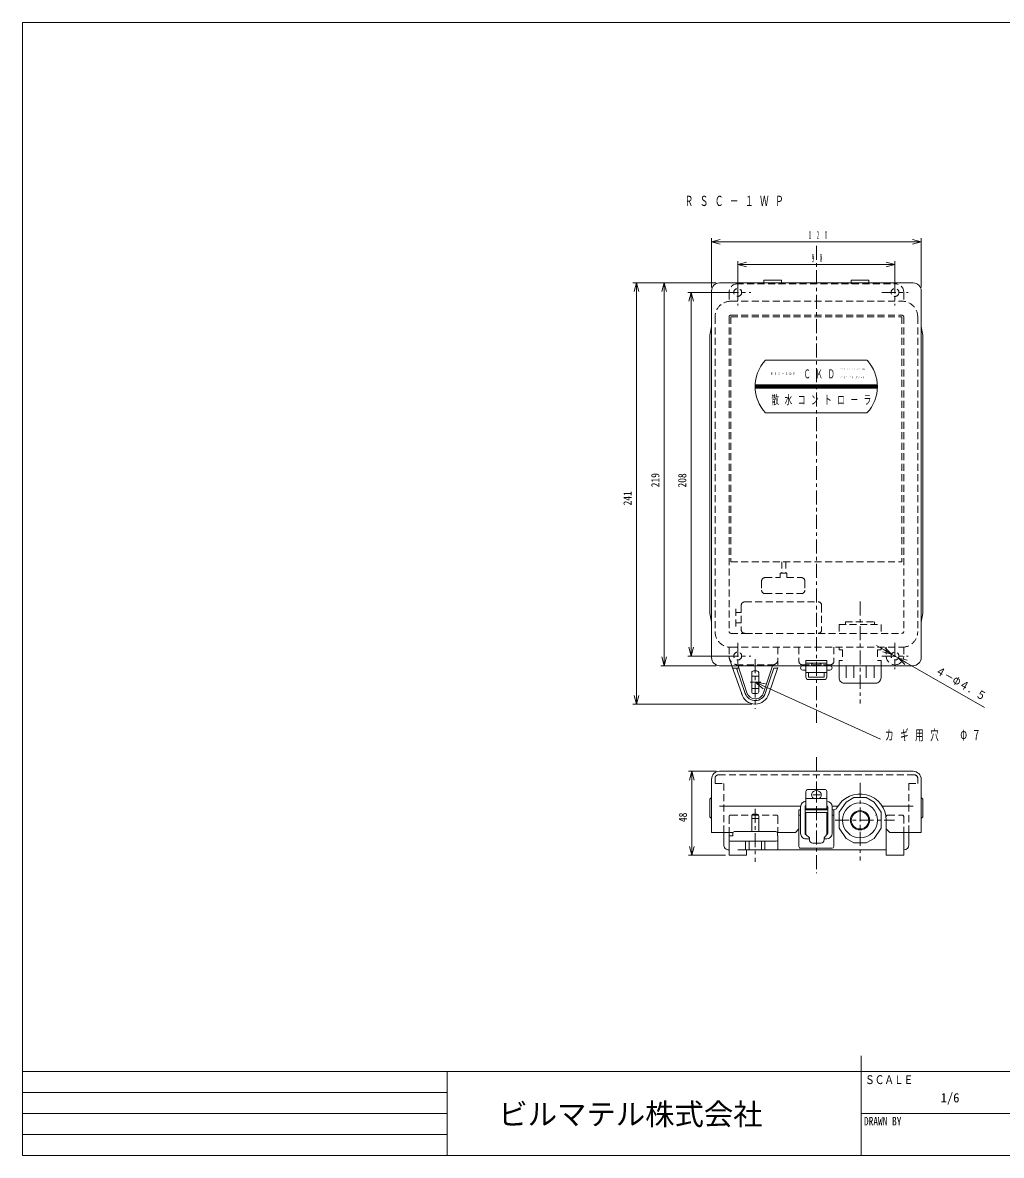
# Model space of a CAD drawing. Units: millimetres, scale not verified. Extents: x -477 to 483, y -324 to 324.
# Drawn here: x -477 to 84, y -324 to 324 of the extents above; entities that cross this region are included whole.
import ezdxf
from ezdxf.enums import TextEntityAlignment as Align

# ---------------------------------------------------------------- set-up
doc = ezdxf.new("R2010")
doc.units = ezdxf.units.MM
doc.header["$LTSCALE"] = 2
doc.linetypes.add('USER6', pattern=[3, 2, -1])
doc.linetypes.add('USER7', pattern=[7, 4, -1, 1, -1])
for name, color, linetype, lineweight in [('0-0_0', 7, 'Continuous', 18), ('0-1_AM_0', 7, 'Continuous', 18), ('0-2_AM_1', 4, 'Continuous', 18), ('0-6_AM_3', 6, 'USER6', 18), ('0-8_AM_5', 3, 'Continuous', 18), ('0-A_AM_7', 4, 'USER7', 18), ('1-3_AUX', 7, 'Continuous', 18)]:
    doc.layers.add(name, color=color, linetype=linetype, lineweight=lineweight)
doc.layers.add('0-9_AM_6', color=7, linetype='Continuous')
doc.layers.add('1-4_CMNT', color=7, linetype='Continuous')
doc.styles.add('ＭＳ ゴシック', font='')
doc.styles.get('ＭＳ ゴシック').set_extended_font_data('MS Gothic')

# ---------------------------------------------------------------- blocks, each defined once
blk = doc.blocks.new('_Open30')
at = {"layer": '0-8_AM_5'}
blk.add_line((0, 0), (-1, 0), dxfattribs=at)
blk.add_lwpolyline([(-1, 0.2679), (0, 0), (-1, -0.2679)], dxfattribs=at)

msp = doc.modelspace()

# ---------------------------------------------------------------- linework, layer by layer
at = {"layer": '0-0_0'}
msp.add_line((-57.366, -53.363), (-52.729, -57.17), dxfattribs=at)
msp.add_lwpolyline([(14.337, -85.864), (-57.366, -53.363), (-51.446, -54.341)], dxfattribs=at)
at = {"layer": '0-1_AM_0'}
for p, q in [((-82.366, 172.537), (-82.366, 200.682)), ((-77.366, 198.682), (32.634, 198.682)), ((37.634, 172.537), (37.634, 200.682)), ((-67.366, 171.637), (-67.366, 187.572)), ((-62.366, 185.572), (17.634, 185.572)), ((22.634, 171.637), (22.634, 187.572)), ((-79.766, 175.137), (-127.336, 175.137)), ((-79.766, 175.137), (-111.424, 175.137)), ((-77.766, 175.137), (33.034, 175.137)), ((-52.366, 176.637), (-52.366, 174.637)), ((-2.366, 176.637), (-2.366, 174.637)), ((-2.366, 176.637), (7.634, 176.637)), ((7.634, 176.637), (7.634, 174.637)), ((-125.336, 170.137), (-125.336, -60.863)), ((-109.424, 170.137), (-109.424, -38.863)), ((-69.366, 169.637), (-96.026, 169.637)), ((-82.366, 170.537), (-82.366, -39.263)), ((37.634, 170.537), (37.634, -39.263)), ((-94.026, 164.637), (-94.026, -33.363)), ((-83.366, 145.137), (-82.366, 150.137)), ((38.634, 145.137), (37.634, 150.137)), ((-83.366, 145.137), (-83.366, -13.863)), ((38.634, 145.137), (38.634, -13.863)), ((-51.43, 130.831), (6.57, 130.831)), ((-57.407, 116.831), (12.57, 116.831)), ((-57.407, 116.831), (12.548, 116.831)), ((-57.407, 116.731), (12.548, 116.731)), ((-57.407, 116.631), (12.548, 116.631)), ((-57.407, 116.531), (12.548, 116.531)), ((-57.407, 116.431), (12.548, 116.431)), ((-57.407, 116.331), (12.548, 116.331)), ((-57.407, 116.231), (12.548, 116.231)), ((-57.407, 116.131), (12.548, 116.131)), ((-57.407, 116.031), (12.548, 116.031)), ((-57.407, 115.931), (12.548, 115.931)), ((-57.407, 115.831), (12.548, 115.831)), ((-57.407, 115.731), (12.548, 115.731)), ((-57.407, 115.631), (12.548, 115.631)), ((-57.407, 115.531), (12.548, 115.531)), ((-57.407, 115.431), (12.548, 115.431)), ((-57.407, 115.331), (12.548, 115.331)), ((-57.407, 115.231), (12.548, 115.231)), ((-57.407, 115.131), (12.548, 115.131)), ((-57.407, 115.031), (12.548, 115.031)), ((-57.407, 114.931), (12.548, 114.931)), ((-57.407, 114.831), (12.548, 114.831)), ((-51.43, 100.831), (6.57, 100.831)), ((-41.29, 9.065), (-41.168, 9.065)), ((-83.366, -13.863), (-82.346, -18.965)), ((38.634, -13.863), (37.613, -18.965)), ((16.342, -34.761), (12.003, -32.277)), ((-69.366, -38.363), (-96.026, -38.363)), ((20.681, -37.245), (24.587, -39.481)), ((-79.766, -43.863), (-111.424, -43.863)), ((-77.766, -43.863), (33.034, -43.863)), ((-70.739, -43.863), (-64.917, -60.505)), ((-67.366, -43.363), (-62.119, -59.416)), ((-47.366, -43.363), (-52.614, -59.416)), ((-44.366, -44.929), (-49.815, -60.505)), ((-30.116, -43.863), (-14.616, -43.863)), ((-28.366, -40.863), (-16.366, -40.863)), ((-28.366, -40.863), (-28.366, -50.363)), ((-28.366, -42.363), (-16.366, -42.363)), ((-16.366, -40.863), (-16.366, -50.363)), ((-9.366, -43.863), (-9.366, -50.863)), ((-5.366, -43.863), (-5.366, -50.863)), ((-0.866, -43.863), (-0.866, -50.863)), ((6.134, -43.863), (6.134, -50.863)), ((10.634, -43.863), (10.634, -50.863)), ((14.634, -43.863), (14.634, -50.863)), ((28.926, -41.965), (73.906, -67.719)), ((-70.214, -45.363), (-68.096, -45.363)), ((-68.096, -45.363), (-63.03, -59.844)), ((-59.366, -47.863), (-59.366, -58.863)), ((-58.366, -46.863), (-56.366, -46.863)), ((-55.366, -47.863), (-55.366, -58.863)), ((-46.637, -45.363), (-51.703, -59.844)), ((-46.637, -45.363), (-44.518, -45.363)), ((-30.116, -46.363), (-28.366, -46.363)), ((-28.366, -47.863), (-16.366, -47.863)), ((-26.866, -47.863), (-26.866, -50.363)), ((-26.866, -50.363), (-17.866, -50.363)), ((-17.866, -47.863), (-17.866, -50.363)), ((-16.366, -46.363), (-14.616, -46.363)), ((-26.866, -51.863), (-17.866, -51.863)), ((-6.366, -53.863), (12.235, -53.863)), ((-58.366, -59.863), (-56.366, -59.863)), ((-59.366, -65.863), (-127.336, -65.863)), ((-79.766, -104.297), (-95.611, -104.297)), ((-93.611, -109.297), (-93.611, -147.297)), ((-82.366, -108.897), (-82.366, -139.297)), ((-77.766, -104.297), (33.034, -104.297)), ((37.634, -108.897), (37.634, -139.297)), ((-28.366, -115.797), (-28.366, -125.797)), ((-27.366, -114.797), (-17.366, -114.797)), ((-22.366, -115.791), (-22.366, -119.797)), ((-16.366, -115.797), (-16.366, -125.797)), ((-83.366, -120.297), (-82.366, -119.297)), ((-83.366, -120.297), (-83.366, -130.297)), ((-28.366, -119.797), (-16.366, -119.797)), ((-24.321, -117.797), (-20.218, -117.797)), ((-9.366, -127.678), (-5.36, -121.902)), ((-5.36, -121.902), (-0.849, -119.297)), ((-0.849, -119.297), (6.117, -119.297)), ((10.628, -121.902), (6.117, -119.297)), ((14.634, -127.678), (10.628, -121.902)), ((38.634, -120.297), (37.634, -119.297)), ((38.634, -120.297), (38.634, -130.297)), ((-58.366, -128.797), (-56.366, -128.797)), ((-32.366, -126.297), (-31.366, -126.297)), ((-32.366, -126.297), (-32.366, -137.297)), ((-32.366, -129.297), (-31.366, -129.297)), ((-31.366, -124.547), (-31.366, -139.897)), ((-28.866, -124.547), (-28.866, -139.897)), ((-28.866, -126.297), (-15.866, -126.297)), ((-28.366, -125.797), (-16.366, -125.797)), ((-28.366, -127.797), (-28.366, -140.397)), ((-28.366, -127.797), (-16.366, -127.797)), ((-16.366, -127.797), (-16.366, -140.397)), ((-15.866, -124.547), (-15.866, -139.897)), ((-13.366, -124.547), (-13.366, -139.897)), ((-13.366, -126.297), (-12.366, -126.297)), ((-13.366, -129.297), (-12.366, -129.297)), ((-12.366, -126.297), (-12.366, -147.297)), ((-9.366, -127.678), (-9.366, -136.916)), ((14.634, -127.678), (14.634, -136.916)), ((-83.366, -130.297), (-82.366, -131.297)), ((-59.366, -129.797), (-59.366, -138.797)), ((-55.366, -129.797), (-55.366, -138.797)), ((17.634, -132.297), (17.634, -152.297)), ((38.634, -130.297), (37.634, -131.297)), ((-82.366, -139.297), (-70.08, -139.297)), ((-75.366, -139.297), (-75.366, -146.297)), ((-72.366, -139.297), (-72.366, -152.297)), ((-72.366, -141.297), (-70.214, -141.297)), ((-70.214, -139.797), (-70.214, -141.297)), ((-69.214, -138.797), (-45.518, -138.797)), ((-44.652, -139.297), (-34.366, -139.297)), ((-44.518, -139.797), (-44.518, -141.297)), ((-44.518, -141.297), (-44.366, -141.297)), ((-44.366, -141.297), (-44.366, -149.297)), ((-34.366, -139.297), (-32.366, -137.297)), ((-32.366, -137.297), (-32.366, -147.297)), ((-26.366, -142.397), (-28.366, -140.397)), ((-26.366, -142.397), (-26.366, -143.397)), ((-17.866, -142.397), (-16.366, -140.397)), ((-17.866, -142.397), (-17.866, -143.397)), ((-9.366, -136.916), (-5.361, -142.693)), ((14.634, -136.916), (10.628, -142.693)), ((19.634, -139.297), (17.634, -137.297)), ((19.634, -139.297), (37.634, -139.297)), ((27.634, -139.297), (27.634, -152.297)), ((30.634, -139.297), (30.634, -146.297)), ((-71.366, -144.297), (-45.366, -144.297)), ((-62.866, -144.297), (-62.866, -149.297)), ((-60.866, -144.297), (-60.866, -149.297)), ((-53.866, -144.297), (-53.866, -149.297)), ((-51.866, -144.297), (-51.866, -149.297)), ((-31.366, -148.297), (-13.366, -148.297)), ((-28.366, -142.897), (-26.366, -142.897)), ((-24.366, -145.397), (-19.866, -145.397)), ((-16.366, -142.897), (-17.866, -142.897)), ((-5.361, -142.693), (-0.849, -145.297)), ((-0.849, -145.297), (6.117, -145.297)), ((10.628, -142.693), (6.117, -145.297)), ((-74.366, -152.297), (-95.611, -152.297)), ((-72.366, -152.297), (-62.366, -152.297)), ((-67.366, -149.297), (-14.366, -149.297)), ((-62.366, -149.297), (-62.366, -152.297)), ((-16.741, -149.297), (17.634, -149.297)), ((17.634, -152.297), (27.634, -152.297))]:
    msp.add_line(p, q, dxfattribs=at)
msp.add_lwpolyline([(-52.366, 176.637), (-42.366, 176.637), (-42.366, 174.637)], dxfattribs=at)
for radius in [5.5, 5]:
    msp.add_circle((2.634, -132.297), radius, dxfattribs=at)
for centre, radius, start, end in [((-77.766, 170.537), 4.6, 90, 180.00001), ((33.034, 170.537), 4.6, 0, 90), ((-35.43, 115.831), 22, 137.01411, 223.34176), ((-9.43, 115.831), 22, 316.65824, 42.98589), ((-77.766, -39.263), 4.6, 179.99999, 270), ((-30.116, -45.113), 1.25, 90, 270), ((-14.616, -45.113), 1.25, 0, 90), ((-14.616, -45.113), 1.25, 270, 0), ((33.034, -39.263), 4.6, 270, 0), ((-58.366, -47.863), 1, 90, 180.00001), ((-56.366, -47.863), 1, 0, 90), ((-26.866, -50.363), 1.5, 179.99999, 270), ((-17.866, -50.363), 1.5, 270, 0), ((-6.366, -50.863), 3, 179.99999, 270), ((11.634, -50.863), 3, 270, 0), ((-57.366, -57.863), 8, 194.10518, 344.61324), ((-57.366, -57.863), 6, 199.28147, 343.90778), ((-57.366, -57.863), 5, 196.91194, 270), ((-58.366, -58.863), 1, 179.99999, 270), ((-57.366, -57.863), 5, 270, 344.93125), ((-56.366, -58.863), 1, 270, 0), ((-77.766, -108.897), 4.6, 90, 180.00001), ((33.034, -108.897), 4.6, 0, 90), ((-27.366, -115.797), 1, 90, 180.00001), ((-17.366, -115.797), 1, 0, 90), ((-28.366, -124.547), 3, 90, 180.00001), ((-16.366, -124.547), 3, 0, 90), ((2.634, -132.297), 15, 0, 151.92752), ((-58.366, -129.797), 1, 90, 180.00001), ((-56.366, -129.797), 1, 0, 90), ((-28.366, -124.547), 0.5, 90, 180.00001), ((-16.366, -124.547), 0.5, 0, 90), ((-12.366, -124.297), 2, 270, 331.92751), ((11.319, -119.304), 10.018, 269.56976, 270.43023), ((-69.214, -139.797), 1, 90, 180.00001), ((-45.518, -139.797), 1, 0, 90), ((-28.366, -139.897), 3, 179.99999, 270), ((-28.366, -139.897), 0.5, 179.99999, 270), ((-16.366, -139.897), 0.5, 270, 0), ((-16.366, -139.897), 3, 270, 0), ((-72.366, -146.297), 3, 179.99999, 270), ((-71.366, -143.297), 1, 179.99999, 270), ((-45.366, -143.297), 1, 270, 0), ((-31.366, -147.297), 1, 179.99999, 270), ((-24.366, -143.397), 2, 179.99999, 270), ((-19.866, -143.397), 2, 270, 0), ((-13.366, -147.297), 1, 270, 0), ((27.634, -146.297), 3, 270, 0)]:
    msp.add_arc(centre, radius, start, end, dxfattribs=at)
msp.add_ellipse((-22.366, -43.113), major_axis=(2.8, 0), ratio=0.267857, dxfattribs=at)
msp.add_ellipse((-22.366, -117.797), major_axis=(2.8, 0), ratio=0.892856, start_param=5.3565596, end_param=10.3526294, dxfattribs=at)
at = {"layer": '0-2_AM_1'}
for p, q in [((-77.766, -124.297), (-31.366, -124.297)), ((-13.366, -124.297), (-10.055, -124.297)), ((15.323, -124.297), (33.034, -124.297))]:
    msp.add_line(p, q, dxfattribs=at)
msp.add_circle((2.634, -132.297), 10, dxfattribs=at)
at = {"layer": '0-6_AM_3'}
for p, q in [((-72.366, 169.637), (-72.366, 164.637)), ((-67.987, 174.637), (23.411, 174.637)), ((27.634, 169.637), (27.634, 164.637)), ((-71.366, 164.637), (26.634, 164.637)), ((-80.366, 155.637), (-80.366, -24.363)), ((-72.366, 155.637), (-72.366, -24.363)), ((-71.366, 156.637), (26.634, 156.637)), ((-71.366, 155.637), (26.634, 155.637)), ((-71.366, 155.637), (-71.366, 15.637)), ((26.634, 155.637), (26.634, 15.637)), ((27.634, 155.637), (27.634, -24.363)), ((35.634, 155.637), (35.634, -24.363)), ((-71.366, 15.637), (26.634, 15.637)), ((-42.082, 15.637), (-42.082, 9.065)), ((-39.833, 15.637), (-39.833, 9.065)), ((-51.717, 6.505), (-43.168, 6.505)), ((-43.168, 9.065), (-43.168, 6.505)), ((-43.168, 9.065), (-39.29, 9.065)), ((-39.29, 9.065), (-39.29, 6.505)), ((-39.29, 6.505), (-30.974, 6.505)), ((-53.717, 4.505), (-53.717, -0.647)), ((-28.974, 4.505), (-28.974, -0.647)), ((-51.717, -2.647), (-30.974, -2.647)), ((-68.366, -11.363), (-68.366, -21.363)), ((-65.366, -9.363), (-65.366, -23.363)), ((-63.366, -7.363), (-21.366, -7.363)), ((-19.366, -9.363), (-19.366, -23.363)), ((-68.366, -13.363), (-65.366, -13.363)), ((-68.366, -19.363), (-65.366, -19.363)), ((-5.716, -18.863), (-5.716, -20.363)), ((-5.716, -18.863), (10.984, -18.863)), ((10.984, -18.863), (10.984, -20.363)), ((-71.366, -25.363), (-58.856, -25.363)), ((-63.366, -25.363), (26.71, -25.363)), ((-9.366, -20.363), (-9.366, -25.363)), ((-9.366, -20.363), (14.634, -20.363)), ((14.634, -20.363), (14.634, -25.363)), ((-72.366, -33.363), (-72.366, -38.363)), ((-71.366, -33.363), (26.634, -33.363)), ((-44.366, -33.363), (-44.366, -44.929)), ((-32.366, -33.363), (-32.366, -41.363)), ((-12.366, -33.363), (-12.366, -41.445)), ((-9.366, -33.363), (-9.366, -34.863)), ((-9.366, -34.863), (-7.366, -34.863)), ((-7.366, -34.863), (-7.366, -40.863)), ((12.634, -34.863), (12.634, -40.863)), ((12.634, -34.863), (14.634, -34.863)), ((14.634, -33.363), (14.634, -34.863)), ((17.634, -33.363), (17.634, -38.363)), ((27.634, -33.363), (27.634, -38.363)), ((-70.739, -43.863), (-72.086, -40.014)), ((-68.253, -43.363), (-47.366, -43.363)), ((-30.366, -43.363), (-14.366, -43.363)), ((-9.366, -40.863), (-7.366, -40.863)), ((-9.366, -40.863), (-9.366, -43.863)), ((12.634, -40.863), (14.634, -40.863)), ((14.634, -40.863), (14.634, -43.863)), ((-59.366, -49.863), (-55.366, -49.863)), ((-59.366, -56.863), (-55.366, -56.863)), ((-80.366, -108.297), (-80.366, -111.297)), ((-78.366, -106.297), (33.634, -106.297)), ((35.634, -108.297), (35.634, -111.297)), ((-80.366, -111.297), (-75.366, -111.297)), ((-75.366, -111.297), (-75.366, -139.297)), ((30.634, -111.297), (35.634, -111.297)), ((30.634, -111.297), (30.634, -139.297)), ((-71.366, -129.297), (-45.366, -129.297)), ((18.634, -129.297), (26.634, -129.297)), ((-72.366, -130.297), (-72.366, -139.297)), ((-59.366, -131.297), (-55.366, -131.297)), ((-44.366, -130.297), (-44.366, -139.297)), ((27.634, -130.068), (27.634, -139.297))]:
    msp.add_line(p, q, dxfattribs=at)
for centre in [(-67.366, 169.637), (22.634, 169.637), (-67.366, -38.363), (22.634, -38.363)]:
    msp.add_circle(centre, 2.25, dxfattribs=at)
for centre, radius, start, end in [((-67.366, 169.637), 5, 93.64422, 180.00001), ((22.634, 169.637), 5, 0, 90), ((-71.366, 155.637), 9, 90, 180.00001), ((26.634, 155.637), 9, 0, 90), ((-71.366, 155.637), 1, 90, 180.00001), ((26.634, 155.637), 1, 0, 90), ((-51.717, 4.505), 2, 90, 180.00001), ((-30.974, 4.505), 2, 0, 90), ((-51.717, -0.647), 2, 179.99999, 270), ((-30.974, -0.647), 2, 270, 0), ((-63.366, -9.363), 2, 90, 180.00001), ((-21.366, -9.363), 2, 0, 90), ((-71.366, -24.363), 9, 179.99999, 270), ((-71.366, -24.363), 1, 179.99999, 270), ((-63.366, -23.363), 2, 179.99999, 270), ((-21.366, -23.363), 2, 270, 0), ((26.634, -24.363), 9, 270, 0), ((26.634, -24.363), 1, 270, 0), ((-67.366, -38.363), 5, 179.99999, 270), ((22.634, -38.363), 5, 180.00001, 270), ((22.634, -38.363), 5, 270, 0), ((-47.366, -40.363), 3, 270, 0), ((-30.366, -41.363), 2, 179.99999, 270), ((-14.366, -41.363), 2, 270, 0), ((-78.366, -108.297), 2, 90, 180.00001), ((33.634, -108.297), 2, 0, 90), ((-71.366, -130.297), 1, 90, 180.00001), ((-45.366, -130.297), 1, 0, 90), ((18.634, -130.297), 1, 90, 180.00001), ((26.634, -130.297), 1, 0, 90)]:
    msp.add_arc(centre, radius, start, end, dxfattribs=at)
at = {"layer": '0-A_AM_7'}
for p, q in [((-22.366, 196.363), (-22.366, -76.597)), ((-67.366, 177.137), (-67.366, 162.137)), ((22.634, 177.137), (22.634, 162.137)), ((-74.866, 169.637), (-59.866, 169.637)), ((-67.366, 174.637), (-67.366, 164.637)), ((15.134, 169.637), (30.134, 169.637)), ((2.634, -7.18), (2.634, -65.586)), ((-67.366, -30.863), (-67.366, -45.863)), ((22.634, -30.863), (22.634, -45.863)), ((-74.866, -38.363), (-59.866, -38.363)), ((15.134, -38.363), (30.134, -38.363)), ((-57.366, -40.133), (-57.366, -68.639)), ((-60.203, -53.363), (-54.101, -53.363)), ((-22.366, -96.19), (-22.366, -162.571)), ((2.634, -110.966), (2.634, -155.351)), ((-57.366, -125.757), (-57.366, -156.027)), ((-11.601, -132.297), (22.274, -132.297))]:
    msp.add_line(p, q, dxfattribs=at)
at = {"layer": '1-3_AUX'}
for p, q in [((-476.64, 324), (483.36, 324)), ((3.36, -276), (3.36, -267)), ((-476.64, -276), (483.36, -276)), ((-233.64, -324), (-233.64, -276)), ((3.36, -324), (3.36, -276)), ((-476.64, -288), (-233.64, -288)), ((-476.64, -300), (-233.64, -300)), ((3.36, -300), (327.36, -300)), ((-476.64, -312), (-233.64, -312)), ((-476.64, -324), (483.36, -324))]:
    msp.add_line(p, q, dxfattribs=at)
msp.add_lwpolyline([(-476.64, -324), (-476.64, -276), (-476.64, 324)], dxfattribs=at)

# ---------------------------------------------------------------- block references
at = {"layer": '0-1_AM_0', "xscale": 5, "yscale": 5}
for p, rotation in [((-82.366, 198.682), 180), ((-67.366, 185.572), 180), ((-125.336, 175.137), 90), ((-109.424, 175.137), 90), ((-94.026, 169.637), 90), ((-109.424, -43.863), 270), ((-94.026, -38.363), 270), ((20.681, -37.245), 330.20976), ((24.587, -39.481), 150.20976), ((-125.336, -65.863), 270), ((-93.611, -104.297), 90), ((-93.611, -152.297), 270)]:
    msp.add_blockref('_Open30', p, dxfattribs=dict(at, rotation=rotation))
for p in [(37.634, 198.682), (22.634, 185.572)]:
    msp.add_blockref('_Open30', p, dxfattribs=at)

# ---------------------------------------------------------------- texts
at = {"layer": '0-1_AM_0', "style": 'ＭＳ ゴシック', "width": 0.85}
for s, rotation, p in [('219', 90, (-110.824, 58.175)), ('208', 90, (-95.426, 58.048)), ('241', 90, (-126.736, 47.807)), ('４－Φ４．５', 330.21, (44.517, -49.278)), ('48', 90, (-95.011, -133.356))]:
    msp.add_text(s, height=4.692, rotation=rotation, dxfattribs=at).set_placement(p, align=Align.BOTTOM_LEFT)
at = {"layer": '0-1_AM_0', "char_height": 4.692, "attachment_point": 7, "style": 'ＭＳ ゴシック'}
for s, insert in [('\\T4;\\W0.3;120', (-26.614, 200.082)), ('\\T3.4;\\W0.35;90', (-24.962, 186.972))]:
    msp.add_mtext(s, dxfattribs=dict(at, insert=insert))
at = {"layer": '0-9_AM_6', "attachment_point": 7, "style": 'ＭＳ ゴシック'}
for s, insert, char_height in [('\\T1.75;\\W0.6;ＲＳＣ－１ＷＰ', (-97.731, 218.998), 5.865), ('\\T1.75;\\W0.6;ＲＳＣ－１ＷＰ', (-48.577, 122.43), 1.466), ('\\T1.75;\\W0.55;ＣＫＤ', (-29.622, 120.427), 5.132), ('\\T1.75;\\W0.35;ＣＫＤ\u3000Ｃｏｒｐｏｒａｔｉｏｎ', (-8.578, 124.967), 1.1), ('\\T1.75;\\W0.4;ＭＡＤＥ\u3000ＩＮ\u3000ＪＡＰＡＮ', (-8.603, 120.451), 1.1), ('\\T1.75;\\W0.6;散水コントローラ', (-48.08, 105.133), 5.132), ('\\T1.75;\\W0.6;カギ用穴\u3000Φ７', (16.913, -87.17), 5.865)]:
    msp.add_mtext(s, dxfattribs=dict(at, insert=insert, char_height=char_height))
at = {"layer": '1-3_AUX', "style": 'ＭＳ ゴシック', "width": 0.8}
for s, p in [('ＳＣＡＬＥ', (5.503, -284.712)), ('DRAWN BY', (4.862, -308.4))]:
    msp.add_text(s, height=4.927, dxfattribs=at).set_placement(p, align=Align.BOTTOM_LEFT)
at = {"layer": '1-3_AUX', "style": 'ＭＳ ゴシック'}
msp.add_text('ビルマテル株式会社', height=12.32, dxfattribs=at).set_placement((-204.386, -310.31), align=Align.BOTTOM_LEFT)
at = {"layer": '1-4_CMNT', "style": 'ＭＳ ゴシック'}
msp.add_text('1/6', height=5.279, dxfattribs=at).set_placement((48.757, -295.272), align=Align.BOTTOM_LEFT)

doc.saveas('drawing.dxf')
